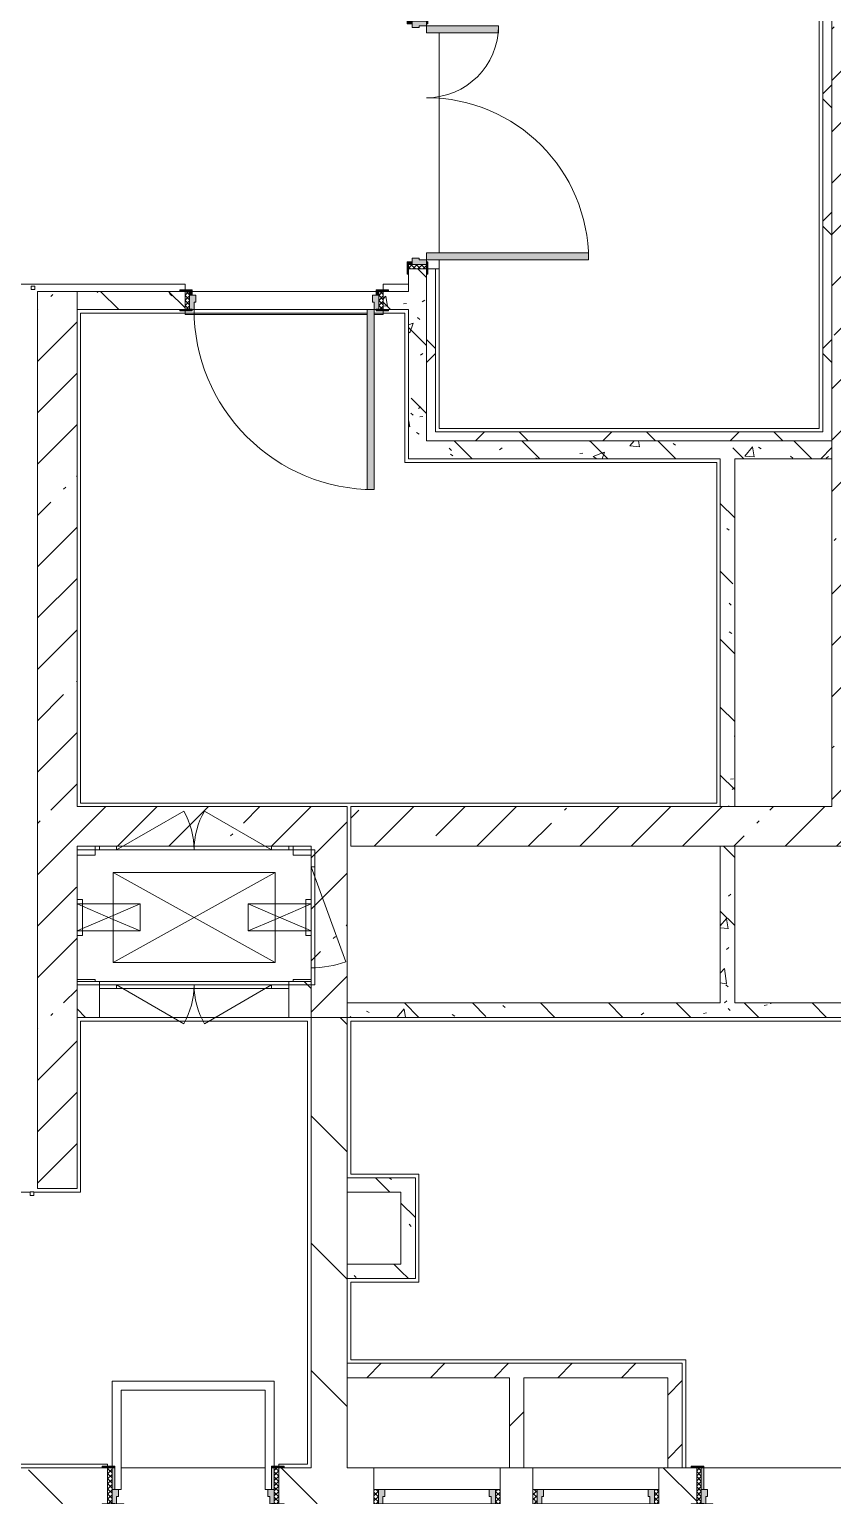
# Model space of a CAD drawing. Header units: millimetres. Extents: x 1311 to 195818, y -8553 to 29000.
# Drawn here: x 153514 to 157973, y 13445 to 21585 of the extents above; entities that cross this region are included whole.
import ezdxf

# ---------------------------------------------------------------- set-up
doc = ezdxf.new("R2010")
doc.units = ezdxf.units.MM
for name, color, linetype, lineweight, true_color in [('A-DOOR-1', 7, 'Continuous', 5, 0xaaaaaa), ('A-DOOR-2', 7, 'Continuous', 5, 0xe2e2e2), ('A-DOOR-FRAM-1', 7, 'Continuous', 5, 0xe2e2e2), ('A-DOOR-FRAM-2', 7, 'Continuous', 5, 0xaaaaaa), ('A-FLOR-1', 7, 'Continuous', 5, 0xaaaaaa), ('I-WALL-6', 7, 'Continuous', 5, 0x787878)]:
    doc.layers.add(name, color=color, linetype=linetype, lineweight=lineweight, true_color=true_color)
for name, color, linetype, lineweight in [('A-GENM', 7, 'Continuous', 5), ('A-WALL', 7, 'Continuous', 9), ('A-WALL-3', 7, 'Continuous', 5), ('I-WALL-4', 7, 'Continuous', 5), ('M-EQPM-1', 7, 'Continuous', 5)]:
    doc.layers.add(name, color=color, linetype=linetype, lineweight=lineweight)
pattern_1 = [(45, (68808.4, 0), (-285.1231, 285.1231), []), (45, (69093.5, 0), (-285.1231, 285.1231), [504.031, -100.806, 16.764, -84.042])]
pattern_2 = [(135, (68808.4, 0), (-377.1708, -377.1708), [533.4, -88.9, 17.78, -88.9]), (135, (68808.4, 376.94), (-377.1708, -377.1708), []), (50, (68808.4, 0), (637.6445, -55.7866), [66.675, -733.425]), (355, (68808.4, 0), (-123.3494, 668.699), [53.34, -586.74]), (100.451, (68861.5, -4.65), (514.299, 612.908), [56.665, -623.315]), (46.184, (68808.4, 177.8), (948.7764, -147.15), [100.012, -1100.137]), (96.636, (68887.5, 165.5), (830.909, 865.997), [84.998, -934.973]), (351.184, (68808.4, 177.8), (830.918, 865.988), [80.01, -880.11]), (21, (68897.3, 133.35), (530.6506, -357.9283), [66.675, -733.425]), (326, (68897.3, 133.35), (216.308, 644.6585), [53.34, -586.74]), (71.451, (68941.5, 103.5), (746.9596, 286.7243), [56.665, -623.315]), (37.5, (68808.4, 0), (10.81053, 295.9426), [16.764, -562.864, 16.764, -578.866, -588.962]), (37.5, (68808.4, 0), (10.81053, 295.9426), [-1175.258, 16.764, -572.198]), (7.5, (68808.4, 0), (233.8692, 350.6318), [16.764, -322.834, 16.764, -549.529, -224.472]), (7.5, (68808.4, 0), (233.8692, 350.6318), [-905.891, 16.764, -207.708]), (327.5, (68610.14, 0), (474.5678, -20.0513), [16.764, -205.486, 16.764, -676.656, -920.115]), (327.5, (68610.14, 0), (474.5678, -20.0513), [-915.67, 16.764, -903.351]), (317.5, (68521.24, 0), (518.4522, 88.9934), [16.764, -272.161, 16.764, -443.738, -653.415]), (317.5, (68521.24, 0), (518.4522, 88.9934), [-749.427, 16.764, -636.651])]
pattern_3 = [(135, (68808.4, 0), (-353.5534, -353.5534), [])]
pattern_4 = [(45, (68808.4, 0), (-176.7767, 176.7767), [])]
pattern_5 = [(135, (1951.41, 164.685), (-14.14214, -14.14214), []), (225, (1951.41, 164.685), (14.14214, -14.14214), [])]
pattern_6 = [(45, (-171.384, 164.685), (-14.1421, 14.1421), []), (135, (-171.384, 164.685), (-14.1421, -14.1421), [])]
pattern_7 = [(45, (68808.4, 0), (-353.5534, 353.5534), []), (135, (68808.4, 0), (-353.5534, -353.5534), [])]

# ---------------------------------------------------------------- blocks, each defined once
blk = doc.blocks.new('110_Дверь_СКБ_1Ст_Внутренняя1 - Д-11а _огнестойкость EI 15_-32666892-1_11_1_птичка')
at = {"layer": 'A-DOOR-1'}
h = blk.add_hatch(dxfattribs=at)
h.set_pattern_fill('FP_134', color=256, style=0, pattern_type=2)
h.set_pattern_definition([(135, (1751.41, 114.685), (-14.14214, -14.14214), []), (225, (1751.41, 114.685), (14.14214, -14.14214), [])])
h.paths.add_polyline_path([(537.5, 50), (537.5, -50), (562.5, -50), (562.5, 50)])
at = {"layer": 'A-DOOR-2'}
h = blk.add_hatch(color=256, dxfattribs=at)
h.paths.add_polyline_path([(537.5, 50), (512.5, 50), (512.5, 10), (502.5, 10), (502.5, -30), (537.5, -30)])
h.paths.add_polyline_path([(-508.4, 50), (-512.5, 50), (-512.5, -30), (-477.5, -30), (-477.5, 10), (-487.5, 10), (-487.5, 50)])
at = {"layer": 'A-DOOR-FRAM-1'}
for points in [[(-487.5, 1050), (-486.3, 50), (-447.5, 50), (-447.5, 1050)], [(-537.5, 58), (-567.5, 58), (-567.5, 50), (-497.5, 50), (-497.5, 58), (-526.3, 58)], [(562.5, 58), (522.5, 58), (522.5, 50), (592.5, 50), (592.5, 58)], [(-529.2, -50), (-567.5, -50), (-567.5, -58), (-497.5, -58), (-499.8, -50), (-512.5, -50)], [(-497.5, -30), (-512.5, -30), (-512.5, -50), (-497.5, -50), (-497.5, -32.8)], [(537.5, -30), (522.5, -30), (522.5, -50), (537.5, -50)], [(537.5, -50), (522.5, -50), (522.5, -58), (592.5, -58), (592.5, -50), (562.5, -50)]]:
    blk.add_hatch(color=256, dxfattribs=at).paths.add_polyline_path(points)
at = {"layer": 'A-DOOR-FRAM-2'}
h = blk.add_hatch(dxfattribs=at)
h.set_pattern_fill('FP_135', color=256, style=0, pattern_type=2)
h.set_pattern_definition([(45, (-371.384, 114.685), (-14.1421, 14.1421), []), (135, (-371.384, 114.685), (-14.1421, -14.1421), [])])
h.paths.add_polyline_path([(-537.5, 50), (-537.5, -50), (-512.5, -50), (-512.5, 50)])
at = {"layer": 'A-DOOR-1'}
for p, q in [((-487.5, 1050), (-487.5, 50)), ((-447.5, 1050), (-487.5, 1050)), ((-447.5, 50), (-447.5, 1050)), ((-487.5, 50), (-447.5, 50))]:
    blk.add_line(p, q, dxfattribs=at)
blk.add_arc((-487.5, 50), 1000, 360, 90, dxfattribs=at)
at = {"layer": 'A-DOOR-FRAM-2'}
for p, q in [((-497.5, 58), (-567.5, 58)), ((-567.5, 58), (-567.5, 50)), ((-567.5, 50), (-497.5, 50)), ((-512.5, 50), (-537.5, 50)), ((-537.5, 50), (-537.5, -50)), ((-487.5, 50), (-512.5, 50)), ((-512.5, 50), (-512.5, -30)), ((-512.5, -50), (-512.5, 50)), ((-497.5, 50), (-512.5, 50)), ((-512.5, 50), (-512.5, 49)), ((-512.5, 49), (-497.5, 49)), ((-497.5, 50), (-497.5, 58)), ((-497.5, 49), (-497.5, 50)), ((-487.5, 10), (-487.5, 50)), ((-477.5, 10), (-487.5, 10)), ((-477.5, -30), (-477.5, 10)), ((512.5, 10), (502.5, 10)), ((502.5, 10), (502.5, -30)), ((512.5, 50), (512.5, 10)), ((537.5, 50), (512.5, 50)), ((592.5, 58), (522.5, 58)), ((522.5, 58), (522.5, 50)), ((537.5, 50), (522.5, 50)), ((522.5, 50), (522.5, 49)), ((522.5, 50), (592.5, 50)), ((522.5, 49), (537.5, 49)), ((537.5, -30), (537.5, 50)), ((562.5, 50), (537.5, 50)), ((537.5, 50), (537.5, -50)), ((537.5, 49), (537.5, 50)), ((562.5, -50), (562.5, 50)), ((592.5, 50), (592.5, 58)), ((-497.5, -50), (-567.5, -50)), ((-567.5, -50), (-567.5, -58)), ((-567.5, -58), (-497.5, -58)), ((-537.5, -50), (-512.5, -50)), ((-512.5, -30), (-477.5, -30)), ((-497.5, -30), (-512.5, -30)), ((-512.5, -30), (-512.5, -50)), ((-512.5, -50), (-497.5, -50)), ((-497.5, -50), (-497.5, -30)), ((-497.5, -58), (-497.5, -50)), ((502.5, -30), (537.5, -30)), ((537.5, -30), (522.5, -30)), ((522.5, -30), (522.5, -50)), ((522.5, -50), (537.5, -50)), ((592.5, -50), (522.5, -50)), ((522.5, -50), (522.5, -58)), ((522.5, -58), (592.5, -58)), ((537.5, -50), (537.5, -30)), ((537.5, -50), (562.5, -50)), ((592.5, -58), (592.5, -50))]:
    blk.add_line(p, q, dxfattribs=at)
blk = doc.blocks.new('110_Дверь_СКБ_2Ст - Д-10а_ СОШ_Дв_1450x2100h_Горячий цех-25784455-1_11_1_птичка')
at = {"layer": 'A-DOOR-1'}
h = blk.add_hatch(dxfattribs=at)
h.set_pattern_fill('FP_143', color=256, style=0, pattern_type=2)
h.set_pattern_definition([(135, (1601.41, 114.685), (-14.14214, -14.14214), []), (225, (1601.41, 114.685), (14.14214, -14.14214), [])])
h.paths.add_polyline_path([(712.5, 50), (687.5, 50), (687.5, -50), (712.5, -50)])
at = {"layer": 'A-DOOR-2'}
for points in [[(662.5, 120), (662.5, 950), (622.5, 950), (622.5, 50), (662.5, 50), (662.5, 100)], [(-597.5, 175), (-597.5, 450), (-637.5, 450), (-637.5, 50), (-597.5, 50), (-597.5, 120)]]:
    blk.add_hatch(color=256, dxfattribs=at).paths.add_polyline_path(points)
h = blk.add_hatch(color=256, dxfattribs=at)
h.paths.add_polyline_path([(687.5, -30), (687.5, 50), (662.5, 50), (662.5, 10), (652.5, 10), (652.5, -30), (662.5, -30)])
h.paths.add_polyline_path([(-627.5, -6), (-627.5, 10), (-637.5, 10), (-637.5, 50), (-662.5, 50), (-662.5, -30), (-627.5, -28.9)])
at = {"layer": 'A-DOOR-FRAM-1'}
for points in [[(-647.5, 58), (-717.5, 58), (-712.5, 50), (-647.5, 50)], [(742.5, 58), (672.5, 58), (672.5, 50), (742.5, 50)], [(-647.5, -50), (-717.5, -53.5), (-712.5, -58), (-647.5, -58)], [(-647.5, -30), (-662.5, -30), (-662.5, -50), (-647.5, -50)], [(687.5, -30), (672.5, -30), (672.5, -50), (687.5, -50)], [(742.5, -50), (672.5, -50), (672.5, -58), (742.5, -58)]]:
    blk.add_hatch(color=256, dxfattribs=at).paths.add_polyline_path(points)
at = {"layer": 'A-DOOR-FRAM-2'}
h = blk.add_hatch(dxfattribs=at)
h.set_pattern_fill('FP_144', color=256, style=0, pattern_type=2)
h.set_pattern_definition([(45, (-521.384, 114.685), (-14.1421, 14.1421), []), (135, (-521.384, 114.685), (-14.1421, -14.1421), [])])
h.paths.add_polyline_path([(-662.5, -24.2), (-662.5, 50), (-687.5, 50), (-687.5, -50), (-662.5, -50)])
at = {"layer": 'A-DOOR-1'}
for p, q in [((662.5, 950), (622.5, 950)), ((622.5, 950), (622.5, 50)), ((662.5, 50), (662.5, 950)), ((-637.5, 450), (-637.5, 50)), ((-597.5, 450), (-637.5, 450)), ((-597.5, 50), (-597.5, 450)), ((-637.5, 50), (-597.5, 50)), ((622.5, 50), (662.5, 50))]:
    blk.add_line(p, q, dxfattribs=at)
for centre, radius, start, end in [((662.5, 50), 900, 90, 180), ((-637.5, 50), 400, 0, 90)]:
    blk.add_arc(centre, radius, start, end, dxfattribs=at)
at = {"layer": 'A-DOOR-FRAM-2'}
for p, q in [((-647.5, 58), (-717.5, 58)), ((-717.5, 58), (-717.5, 50)), ((-717.5, 50), (-647.5, 50)), ((-662.5, 50), (-687.5, 50)), ((-687.5, 50), (-687.5, -50)), ((-637.5, 50), (-662.5, 50)), ((-662.5, 50), (-662.5, -30)), ((-662.5, -50), (-662.5, 50)), ((-647.5, 50), (-647.5, 58)), ((-637.5, 10), (-637.5, 50)), ((-627.5, 10), (-637.5, 10)), ((-627.5, -30), (-627.5, 10)), ((662.5, 10), (652.5, 10)), ((652.5, 10), (652.5, -30)), ((662.5, 50), (662.5, 10)), ((687.5, 50), (662.5, 50)), ((742.5, 58), (672.5, 58)), ((672.5, 58), (672.5, 50)), ((672.5, 50), (742.5, 50)), ((687.5, -30), (687.5, 50)), ((712.5, 50), (687.5, 50)), ((687.5, 50), (687.5, -50)), ((712.5, -50), (712.5, 50)), ((742.5, 50), (742.5, 58)), ((-647.5, -50), (-717.5, -50)), ((-717.5, -50), (-717.5, -58)), ((-717.5, -58), (-647.5, -58)), ((-687.5, -50), (-662.5, -50)), ((-662.5, -30), (-627.5, -30)), ((-647.5, -30), (-662.5, -30)), ((-662.5, -30), (-662.5, -50)), ((-662.5, -50), (-647.5, -50)), ((-647.5, -50), (-647.5, -30)), ((-647.5, -58), (-647.5, -50)), ((652.5, -30), (687.5, -30)), ((687.5, -30), (672.5, -30)), ((672.5, -30), (672.5, -50)), ((672.5, -50), (687.5, -50)), ((742.5, -50), (672.5, -50)), ((672.5, -50), (672.5, -58)), ((672.5, -58), (742.5, -58)), ((687.5, -50), (687.5, -30)), ((687.5, -50), (712.5, -50)), ((742.5, -58), (742.5, -50))]:
    blk.add_line(p, q, dxfattribs=at)
blk = doc.blocks.new('110_Дверь_СКБ_1Ст_Внутренняя1 - Д-8 950x2100h_охрана-V95-1_11_1_птичка')
at = {"layer": 'A-DOOR-1'}
h = blk.add_hatch(dxfattribs=at)
h.set_pattern_fill('FP_123', color=256, style=0, pattern_type=2)
h.set_pattern_definition([(135, (1826.41, 164.685), (-14.14214, -14.14214), []), (225, (1826.41, 164.685), (14.14214, -14.14214), [])])
h.paths.add_polyline_path([(462.5, 100), (462.5, -100), (487.5, -100), (487.5, 100)])
at = {"layer": 'A-DOOR-2'}
h = blk.add_hatch(color=256, dxfattribs=at)
h.paths.add_polyline_path([(437.5, 100), (437.5, 60), (427.5, 60), (427.5, 20), (462.5, 20), (462.5, 100)])
h.paths.add_polyline_path([(-437.5, 100), (-437.5, 20), (-402.5, 20.4), (-402.5, 60), (-412.5, 60), (-412.5, 100), (-422.5, 100)])
at = {"layer": 'A-DOOR-FRAM-1'}
for points in [[(397.5, 950), (397.5, 100), (437.5, 100), (437.5, 950)], [(-422.5, 108), (-492.5, 108), (-492.5, 100), (-422.5, 100)], [(517.5, 108), (447.5, 108), (447.5, 100), (517.5, 100)], [(-437.5, 20), (-437.5, -100), (-422.5, -100), (-422.5, 20)], [(447.5, 20), (447.5, -100), (462.5, -100), (462.5, 20)], [(-492.5, -100), (-492.5, -108), (-422.5, -108), (-422.5, -100), (-462.5, -100)], [(487.5, -100), (447.5, -100), (447.5, -108), (517.5, -108), (517.5, -100), (490.5, -100)]]:
    blk.add_hatch(color=256, dxfattribs=at).paths.add_polyline_path(points)
at = {"layer": 'A-DOOR-FRAM-2'}
h = blk.add_hatch(dxfattribs=at)
h.set_pattern_fill('FP_124', color=256, style=0, pattern_type=2)
h.set_pattern_definition([(45, (-296.384, 164.685), (-14.1421, 14.1421), []), (135, (-296.384, 164.685), (-14.1421, -14.1421), [])])
h.paths.add_polyline_path([(-462.5, 100), (-462.5, -100), (-437.5, -100), (-437.5, 100)])
at = {"layer": 'A-DOOR-1'}
for p, q in [((437.5, 950), (397.5, 950)), ((397.5, 950), (397.5, 100)), ((437.5, 100), (437.5, 950)), ((397.5, 100), (437.5, 100))]:
    blk.add_line(p, q, dxfattribs=at)
blk.add_arc((437.5, 100), 850, 90, 180, dxfattribs=at)
at = {"layer": 'A-DOOR-FRAM-2'}
for p, q in [((-422.5, 108), (-492.5, 108)), ((-492.5, 108), (-492.5, 100)), ((-492.5, 100), (-422.5, 100)), ((-437.5, 100), (-462.5, 100)), ((-462.5, 100), (-462.5, -100)), ((-412.5, 100), (-437.5, 100)), ((-437.5, 100), (-437.5, 20)), ((-437.5, -100), (-437.5, 100)), ((-422.5, 100), (-437.5, 100)), ((-437.5, 100), (-437.5, 99)), ((-437.5, 99), (-422.5, 99)), ((-422.5, 100), (-422.5, 108)), ((-422.5, 99), (-422.5, 100)), ((-412.5, 60), (-412.5, 100)), ((437.5, 100), (437.5, 60)), ((462.5, 100), (437.5, 100)), ((517.5, 108), (447.5, 108)), ((447.5, 108), (447.5, 100)), ((462.5, 100), (447.5, 100)), ((447.5, 100), (447.5, 99)), ((447.5, 100), (517.5, 100)), ((447.5, 99), (462.5, 99)), ((462.5, 20), (462.5, 100)), ((487.5, 100), (462.5, 100)), ((462.5, 100), (462.5, -100)), ((462.5, 99), (462.5, 100)), ((487.5, -100), (487.5, 100)), ((517.5, 100), (517.5, 108)), ((-437.5, 20), (-402.5, 20)), ((-422.5, 20), (-437.5, 20)), ((-437.5, 20), (-437.5, -100)), ((-422.5, -100), (-422.5, 20)), ((-402.5, 60), (-412.5, 60)), ((-402.5, 20), (-402.5, 60)), ((437.5, 60), (427.5, 60)), ((427.5, 60), (427.5, 20)), ((427.5, 20), (462.5, 20)), ((462.5, 20), (447.5, 20)), ((447.5, 20), (447.5, -100)), ((462.5, -100), (462.5, 20)), ((-422.5, -100), (-492.5, -100)), ((-492.5, -100), (-492.5, -108)), ((-492.5, -108), (-422.5, -108)), ((-462.5, -100), (-437.5, -100)), ((-437.5, -100), (-422.5, -100)), ((-422.5, -108), (-422.5, -100)), ((447.5, -100), (462.5, -100)), ((517.5, -100), (447.5, -100)), ((447.5, -100), (447.5, -108)), ((447.5, -108), (517.5, -108)), ((462.5, -100), (487.5, -100)), ((517.5, -108), (517.5, -100))]:
    blk.add_line(p, q, dxfattribs=at)
blk = doc.blocks.new('160_Подъемник - 160_Подъемник-23521422-1_11_1_птичка')
at = {"layer": 'A-GENM'}
for p, q in [((220, 0), (592.4, 215)), ((220, 0), (592.4, 215)), ((220, 0), (592.4, 215)), ((1080, 0), (707.6, 215)), ((1080, 0), (707.6, 215)), ((1080, 0), (707.6, 215)), ((-20, -95), (-20, 0)), ((-20, 0), (0, 0)), ((0, 0), (0, -95)), ((220, 20), (125, 20)), ((125, 20), (125, 0)), ((220, 20), (125, 20)), ((125, 20), (125, 0)), ((220, 20), (125, 20)), ((125, 20), (125, 0)), ((220, 0), (220, 20)), ((1080, 20), (220, 20)), ((220, 20), (1080, 20)), ((220, 0), (220, 20)), ((1080, 20), (220, 20)), ((220, 20), (1080, 20)), ((220, 0), (220, 20)), ((1080, 20), (220, 20)), ((220, 20), (1080, 20)), ((1080, 0), (1080, 20)), ((1080, 20), (1175, 20)), ((1080, 0), (1080, 20)), ((1080, 20), (1175, 20)), ((1080, 0), (1080, 20)), ((1080, 20), (1175, 20)), ((1175, 20), (1175, 0)), ((1175, 20), (1175, 0)), ((1175, 20), (1175, 0)), ((125, 0), (220, 0)), ((125, 0), (220, 0)), ((125, 0), (220, 0)), ((1175, 0), (1080, 0)), ((1175, 0), (1080, 0)), ((1175, 0), (1080, 0)), ((0, -655), (-191.5, -128.8)), ((0, -95), (-20, -95)), ((-20, -95), (-20, -655)), ((-20, -655), (-20, -95)), ((0, -655), (-20, -655)), ((-20, -655), (-20, -750)), ((0, -750), (0, -655)), ((-20, -750), (0, -750)), ((125, -770), (125, -750)), ((125, -750), (220, -750)), ((125, -770), (125, -750)), ((125, -750), (220, -750)), ((125, -770), (125, -750)), ((125, -750), (220, -750)), ((220, -770), (125, -770)), ((220, -770), (125, -770)), ((220, -770), (125, -770)), ((220, -750), (220, -770)), ((220, -750), (592.4, -965)), ((220, -750), (220, -770)), ((220, -750), (592.4, -965)), ((220, -750), (220, -770)), ((220, -750), (592.4, -965)), ((220, -770), (792, -770)), ((1080, -770), (220, -770)), ((220, -770), (1080, -770)), ((1080, -770), (220, -770)), ((220, -770), (1080, -770)), ((1080, -770), (508, -770)), ((1080, -750), (707.6, -965)), ((1080, -750), (707.6, -965)), ((1080, -750), (707.6, -965)), ((1080, -750), (1080, -770)), ((1175, -750), (1080, -750)), ((1080, -750), (1080, -770)), ((1175, -750), (1080, -750)), ((1080, -750), (1080, -770)), ((1175, -750), (1080, -750)), ((1080, -770), (1175, -770)), ((1080, -770), (1175, -770)), ((1080, -770), (1175, -770)), ((1175, -770), (1175, -750)), ((1175, -770), (1175, -750)), ((1175, -770), (1175, -750))]:
    blk.add_line(p, q, dxfattribs=at)
for centre, radius, start, end in [((220, 0), 430, 0, 30), ((220, 0), 430, 0, 30), ((220, 0), 430, 0, 30), ((1080, 0), 430, 150, 180), ((1080, 0), 430, 150, 180), ((1080, 0), 430, 150, 180), ((0, -655), 560, 90, 110), ((220, -750), 430, 330, 0), ((220, -750), 430, 330, 0), ((220, -750), 430, 330, 0), ((1080, -750), 430, 180, 210), ((1080, -750), 430, 180, 210), ((1080, -750), 430, 180, 210)]:
    blk.add_arc(centre, radius, start, end, dxfattribs=at)
at = {"layer": 'M-EQPM-1'}
for p, q in [((1300, 0), (0, 0)), ((0, 0), (0, -750)), ((1300, -750), (1300, 0)), ((1100, -625), (200, -125)), ((200, -625), (1100, -125)), ((1100, -125), (200, -125)), ((200, -125), (200, -625)), ((1100, -125), (200, -125)), ((200, -125), (200, -625)), ((200, -300), (200, -125)), ((200, -125), (1100, -125)), ((1100, -625), (1100, -125)), ((1100, -625), (1100, -125)), ((1100, -125), (1100, -300)), ((200, -450), (200, -300)), ((1100, -300), (1100, -450)), ((200, -625), (200, -450)), ((1100, -450), (1100, -625)), ((200, -625), (1100, -625)), ((200, -625), (1100, -625)), ((1100, -625), (200, -625)), ((0, -750), (1300, -750))]:
    blk.add_line(p, q, dxfattribs=at)
blk = doc.blocks.new('Закладная деталь приямка - 350_150-20924309-1_11_1_птичка')
at = {"layer": 'M-EQPM-1'}
for p, q in [((-145, 75), (-175, 75)), ((-175, 75), (-145, 75)), ((-145, 62.1), (-175, 75)), ((25, 75), (-145, 75)), ((-145, 75), (25, 75)), ((25, -10.7), (-145, 62.1)), ((-145, -62.1), (25, 10.7)), ((175, 75), (25, 75)), ((25, 75), (175, 75)), ((25, 10.7), (175, 75)), ((175, -75), (175, 75)), ((175, -75), (175, 75)), ((-175, -75), (-145, -62.1)), ((-175, -75), (-145, -75)), ((-175, -75), (-145, -75)), ((-145, -75), (25, -75)), ((-145, -75), (25, -75)), ((175, -75), (25, -10.7)), ((25, -75), (175, -75)), ((25, -75), (175, -75))]:
    blk.add_line(p, q, dxfattribs=at)
blk = doc.blocks.new('Закладная деталь приямка - 350_150-V146-1_11_1_птичка')
at = {"layer": 'M-EQPM-1'}
for p, q in [((-25, 75), (-175, 75)), ((-175, 75), (-175, -75)), ((-175, 75), (-175, -75)), ((-175, 75), (-25, 75)), ((-25, 10.7), (-175, 75)), ((145, 75), (-25, 75)), ((-25, 75), (145, 75)), ((-25, -10.7), (145, 62.1)), ((145, -62.1), (-25, 10.7)), ((175, 75), (145, 75)), ((145, 75), (175, 75)), ((145, 62.1), (175, 75)), ((-175, -75), (-25, -10.7)), ((-175, -75), (-25, -75)), ((-175, -75), (-25, -75)), ((-25, -75), (145, -75)), ((-25, -75), (145, -75)), ((175, -75), (145, -62.1)), ((145, -75), (175, -75)), ((145, -75), (175, -75))]:
    blk.add_line(p, q, dxfattribs=at)
blk = doc.blocks.new('Закладная деталь приямка - 150_100-20924311-1_11_1_птичка')
at = {"layer": 'M-EQPM-1'}
for p, q in [((85070, 16310), (84970, 16310)), ((84970, 16310), (85070, 16310)), ((85070, 16300), (85070, 16310)), ((85070, 16310), (85070, 16300))]:
    blk.add_line(p, q, dxfattribs=at)
blk = doc.blocks.new('Закладная деталь приямка - 150_100-V147-1_11_1_птичка')
at = {"layer": 'M-EQPM-1'}
for p, q in [((86270, 16310), (86170, 16310)), ((86170, 16310), (86270, 16310)), ((86170, 16310), (86170, 16300)), ((86170, 16310), (86170, 16300))]:
    blk.add_line(p, q, dxfattribs=at)
blk = doc.blocks.new('Закладная деталь приямка - 150_100-V148-1_11_1_птичка')
at = {"layer": 'M-EQPM-1'}
for p, q in [((86170, 17000), (86170, 17050)), ((86170, 17000), (86170, 17050)), ((86270, 17000), (86170, 17000)), ((86170, 17000), (86270, 17000))]:
    blk.add_line(p, q, dxfattribs=at)
blk = doc.blocks.new('Закладная деталь приямка - 150_100-V149-1_11_1_птичка')
at = {"layer": 'M-EQPM-1'}
for p, q in [((85070, 17050), (85070, 17000)), ((85070, 17050), (85070, 17000)), ((84970, 17000), (85070, 17000)), ((85070, 17000), (84970, 17000))]:
    blk.add_line(p, q, dxfattribs=at)
blk = doc.blocks.new('Закладная деталь приямка - 200_100-20924312-1_11_1_птичка')
at = {"layer": 'M-EQPM-1'}
for p, q in [((86240, 16755), (86240, 16555)), ((86240, 16555), (86240, 16755)), ((86270, 16755), (86240, 16755)), ((86240, 16755), (86270, 16755)), ((86240, 16555), (86270, 16555)), ((86240, 16555), (86270, 16555))]:
    blk.add_line(p, q, dxfattribs=at)
blk = doc.blocks.new('Закладная деталь приямка - 200_100-V150-1_11_1_птичка')
at = {"layer": 'M-EQPM-1'}
for p, q in [((85000, 16755), (84970, 16755)), ((85000, 16755), (84970, 16755)), ((85000, 16555), (85000, 16755)), ((85000, 16755), (85000, 16555)), ((84970, 16555), (85000, 16555)), ((85000, 16555), (84970, 16555))]:
    blk.add_line(p, q, dxfattribs=at)
blk = doc.blocks.new('110_Дверь_СКБ_1Ст - д-18 700x2100h_Технический шкаф ЭОМ и СС-V151-1_11_1_птичка')
at = {"layer": 'A-DOOR-1'}
h = blk.add_hatch(dxfattribs=at)
h.set_pattern_fill('FP_185', color=256, style=0, pattern_type=2)
h.set_pattern_definition(pattern_5)
h.paths.add_polyline_path([(337.5, 100), (337.5, 20), (362.5, 20), (362.5, 100)])
at = {"layer": 'A-DOOR-2'}
h = blk.add_hatch(color=256, dxfattribs=at)
h.paths.add_polyline_path([(312.5, 100), (312.5, 60), (302.5, 60), (302.5, 20), (337.5, 20), (337.5, 100), (322.5, 100)])
h.paths.add_polyline_path([(-297.5, 100), (-312.5, 100), (-312.5, 20), (-277.5, 20), (-277.5, 60), (-287.5, 60), (-287.5, 100)])
at = {"layer": 'A-DOOR-FRAM-1'}
blk.add_hatch(color=256, dxfattribs=at).paths.add_polyline_path([(272.5, 700), (272.5, 100), (312.5, 100), (312.5, 700), (280.9, 700)])
at = {"layer": 'A-DOOR-FRAM-2'}
h = blk.add_hatch(dxfattribs=at)
h.set_pattern_fill('FP_186', color=256, style=0, pattern_type=2)
h.set_pattern_definition(pattern_6)
h.paths.add_polyline_path([(-337.5, 100), (-337.5, 20), (-312.5, 20), (-312.5, 100)])
at = {"layer": 'A-DOOR-1'}
for p, q in [((312.5, 700), (272.5, 700)), ((272.5, 700), (272.5, 100)), ((312.5, 100), (312.5, 700)), ((272.5, 100), (312.5, 100))]:
    blk.add_line(p, q, dxfattribs=at)
blk.add_arc((312.5, 100), 600, 90, 180, dxfattribs=at)
at = {"layer": 'A-DOOR-FRAM-2'}
for p, q in [((-312.5, 100), (-337.5, 100)), ((-337.5, 100), (-337.5, 20)), ((-287.5, 100), (-312.5, 100)), ((-312.5, 100), (-312.5, 20)), ((-312.5, 20), (-312.5, 100)), ((-287.5, 60), (-287.5, 100)), ((-287.5, 100), (272.5, 100)), ((312.5, 100), (312.5, 60)), ((337.5, 100), (312.5, 100)), ((337.5, 20), (337.5, 100)), ((362.5, 100), (337.5, 100)), ((337.5, 100), (337.5, 20)), ((362.5, 20), (362.5, 100)), ((-337.5, 20), (-312.5, 20)), ((-312.5, 20), (-277.5, 20)), ((-277.5, 60), (-287.5, 60)), ((-277.5, 20), (-277.5, 60)), ((302.5, 20), (-277.5, 20)), ((312.5, 60), (302.5, 60)), ((302.5, 60), (302.5, 20)), ((302.5, 20), (337.5, 20)), ((337.5, 20), (362.5, 20))]:
    blk.add_line(p, q, dxfattribs=at)
blk = doc.blocks.new('110_Дверь_СКБ_1Ст - д-18 700x2100h_Технический шкаф ЭОМ и СС-23257539-1_11_1_птичка')
at = {"layer": 'A-DOOR-1'}
h = blk.add_hatch(dxfattribs=at)
h.set_pattern_fill('FP_185', color=256, style=0, pattern_type=2)
h.set_pattern_definition(pattern_5)
h.paths.add_polyline_path([(337.5, 100), (337.5, 20), (362.5, 20), (362.5, 100)])
at = {"layer": 'A-DOOR-2'}
h = blk.add_hatch(color=256, dxfattribs=at)
h.paths.add_polyline_path([(-287.5, 100), (-312.5, 100), (-312.5, 20), (-277.5, 20), (-277.5, 60), (-287.5, 60)])
h.paths.add_polyline_path([(312.5, 100), (312.5, 60), (302.5, 60), (302.5, 20), (337.5, 20), (337.5, 100), (322.5, 100)])
at = {"layer": 'A-DOOR-FRAM-1'}
blk.add_hatch(color=256, dxfattribs=at).paths.add_polyline_path([(312.5, 700), (272.5, 700), (272.5, 100), (312.5, 100), (312.5, 156.2)])
at = {"layer": 'A-DOOR-FRAM-2'}
h = blk.add_hatch(dxfattribs=at)
h.set_pattern_fill('FP_186', color=256, style=0, pattern_type=2)
h.set_pattern_definition(pattern_6)
h.paths.add_polyline_path([(-337.5, 100), (-337.5, 20), (-312.5, 20), (-312.5, 100)])
at = {"layer": 'A-DOOR-1'}
for p, q in [((312.5, 700), (272.5, 700)), ((272.5, 700), (272.5, 100)), ((312.5, 100), (312.5, 700)), ((272.5, 100), (312.5, 100))]:
    blk.add_line(p, q, dxfattribs=at)
blk.add_arc((312.5, 100), 600, 90, 180, dxfattribs=at)
at = {"layer": 'A-DOOR-FRAM-2'}
for p, q in [((-312.5, 100), (-337.5, 100)), ((-337.5, 100), (-337.5, 20)), ((-287.5, 100), (-312.5, 100)), ((-312.5, 100), (-312.5, 20)), ((-312.5, 20), (-312.5, 100)), ((-287.5, 60), (-287.5, 100)), ((-287.5, 100), (272.5, 100)), ((312.5, 100), (312.5, 60)), ((337.5, 100), (312.5, 100)), ((337.5, 20), (337.5, 100)), ((362.5, 100), (337.5, 100)), ((337.5, 100), (337.5, 20)), ((362.5, 20), (362.5, 100)), ((-337.5, 20), (-312.5, 20)), ((-312.5, 20), (-277.5, 20)), ((-277.5, 60), (-287.5, 60)), ((-277.5, 20), (-277.5, 60)), ((302.5, 20), (-277.5, 20)), ((312.5, 60), (302.5, 60)), ((302.5, 60), (302.5, 20)), ((302.5, 20), (337.5, 20)), ((337.5, 20), (362.5, 20))]:
    blk.add_line(p, q, dxfattribs=at)
blk = doc.blocks.new('DOR_Проход в стене_Прямоугольный - 1050x1150 EI30-23344994-1_11_1_птичка')
at = {"layer": 'A-DOOR-1'}
for p, q in [((525, 100), (-525, 100)), ((525, -100), (-525, -100))]:
    blk.add_line(p, q, dxfattribs=at)

msp = doc.modelspace()

# ---------------------------------------------------------------- hatches: boundary and pattern name
at = {"layer": 'I-WALL-4'}
h = msp.add_hatch(dxfattribs=at)
h.set_pattern_fill('FP_101', color=256, style=0, pattern_type=2)
h.set_pattern_definition(pattern_1)
h.paths.add_polyline_path([(158218.4, 17270), (158218.4, 27100), (157968.4, 27100), (157968.4, 17270), (158050.5, 17270)])
h = msp.add_hatch(dxfattribs=at)
h.set_pattern_fill('FP_120', color=256, style=0, pattern_type=2)
h.set_pattern_definition(pattern_7)
h.paths.add_polyline_path([(155718.4, 19300), (155768.4, 19300), (155768.4, 20255), (155726.4, 20255), (155726.4, 20225), (155718.4, 20225), (155718.4, 19350)])
h.paths.add_polyline_path([(155729.7, 21655), (155768.4, 21660), (155768.4, 23430), (155718.4, 23430), (155718.5, 21685), (155726.4, 21680), (155726.4, 21655)])
h = msp.add_hatch(dxfattribs=at)
h.set_pattern_fill('FP_120', color=256, style=0, pattern_type=2)
h.set_pattern_definition(pattern_7)
h.paths.add_polyline_path([(157918.4, 19350), (157968.4, 19351.2), (157968.4, 23100), (157918.4, 23100), (157918.4, 19370)])
h = msp.add_hatch(dxfattribs=at)
h.set_pattern_fill('FP_101', color=256, style=0, pattern_type=2)
h.set_pattern_definition(pattern_1)
h.paths.add_polyline_path([(153558.4, 17270), (153778.4, 17270), (153778.4, 20130), (153558.4, 20130), (153558.4, 17290)])
h = msp.add_hatch(dxfattribs=at)
h.set_pattern_fill('FP_120', color=256, style=0, pattern_type=2)
h.set_pattern_definition(pattern_7)
h.paths.add_polyline_path([(157918.4, 19300), (157968.4, 19300), (157968.4, 19350), (155768.4, 19350), (155772.1, 19300), (157898.4, 19300)])
h = msp.add_hatch(dxfattribs=at)
h.set_pattern_fill('FP_101', color=256, style=0, pattern_type=2)
h.set_pattern_definition(pattern_1)
h.paths.add_polyline_path([(153798.4, 17050), (155078.4, 17050), (155078.4, 17270), (153558.4, 17270), (153558.4, 17050), (153778.4, 17050)])
h = msp.add_hatch(dxfattribs=at)
h.set_pattern_fill('FP_101', color=256, style=0, pattern_type=2)
h.set_pattern_definition(pattern_1)
h.paths.add_polyline_path([(155265.6, 16100), (155278.4, 16100), (155278.4, 17270), (155078.4, 17270), (155078.4, 16100)])
h = msp.add_hatch(dxfattribs=at)
h.set_pattern_fill('FP_101', color=256, style=0, pattern_type=2)
h.set_pattern_definition(pattern_1)
h.paths.add_polyline_path([(158358.4, 17050), (161618.4, 17050), (161618.4, 17270), (155298.4, 17270), (155298.4, 17050), (158350, 17050)])
h = msp.add_hatch(dxfattribs=at)
h.set_pattern_fill('FP_101', color=256, style=0, pattern_type=2)
h.set_pattern_definition(pattern_1)
h.paths.add_polyline_path([(153606.7, 15150), (153778.4, 15154), (153778.4, 17050), (153558.4, 17050), (153558.4, 15150)])
h = msp.add_hatch(dxfattribs=at)
h.set_pattern_fill('FP_119', color=256, style=0, pattern_type=2)
h.set_pattern_definition(pattern_3)
h.paths.add_polyline_path([(153903.4, 16100), (153903.4, 16300), (153778.4, 16300), (153778.4, 16100), (153848.4, 16100)])
h.paths.add_polyline_path([(154953.4, 16100), (155078.4, 16100), (155078.4, 16300), (154953.4, 16300)])
h = msp.add_hatch(dxfattribs=at)
h.set_pattern_fill('FP_119', color=256, style=0, pattern_type=2)
h.set_pattern_definition(pattern_3)
h.paths.add_polyline_path([(155265.6, 13600), (155278.4, 13600), (155278.4, 16100), (155078.4, 16100), (155078.4, 13600)])
h = msp.add_hatch(dxfattribs=at)
h.set_pattern_fill('FP_118', color=256, style=0, pattern_type=2)
h.set_pattern_definition(pattern_4)
h.paths.add_polyline_path([(155278.4, 14100), (157138.4, 14100), (157138.4, 14180), (155278.4, 14180)])
h = msp.add_hatch(dxfattribs=at)
h.set_pattern_fill('FP_118', color=256, style=0, pattern_type=2)
h.set_pattern_definition(pattern_4)
h.paths.add_polyline_path([(156258.4, 13600), (156258.4, 14100), (156178.4, 14100), (156178.4, 13600), (156193.9, 13600)])
h = msp.add_hatch(dxfattribs=at)
h.set_pattern_fill('FP_118', color=256, style=0, pattern_type=2)
h.set_pattern_definition(pattern_4)
h.paths.add_polyline_path([(157138.4, 13600), (157138.4, 14100), (157058.4, 14100), (157058.4, 13600), (157122.2, 13600)])
h = msp.add_hatch(dxfattribs=at)
h.set_pattern_fill('FP_119', color=256, style=0, pattern_type=2)
h.set_pattern_definition(pattern_3)
h.paths.add_polyline_path([(153918.4, 13400), (153948.4, 13400), (153948.4, 13600), (153508.4, 13600), (153508.4, 13400), (153848.4, 13400)])
h.paths.add_polyline_path([(154898.4, 13400), (155426.8, 13400), (155426.8, 13600), (154898.4, 13600)])
h.paths.add_polyline_path([(157122.2, 13400), (157218.4, 13400), (157218.4, 13600), (157008.4, 13600), (157008.4, 13400)])
h.paths.add_polyline_path([(156308.4, 13400), (156308.4, 13600), (156126.8, 13600), (156126.8, 13400), (156258.4, 13400)])
at = {"layer": 'I-WALL-6'}
h = msp.add_hatch(dxfattribs=at)
h.set_pattern_fill('FP_131', color=256, style=0, pattern_type=2)
h.set_pattern_definition(pattern_2)
h.paths.add_polyline_path([(155718.4, 20030), (155718.4, 20255), (155618.4, 20255), (155618.4, 20030)])
h.paths.add_polyline_path([(155718.4, 21655), (155718.4, 21680), (155618.4, 21680), (155618.4, 21655), (155647.6, 21655)])
h = msp.add_hatch(dxfattribs=at)
h.set_pattern_fill('FP_131', color=256, style=0, pattern_type=2)
h.set_pattern_definition(pattern_2)
h.paths.add_polyline_path([(155478.4, 20030), (155618.4, 20030), (155618.4, 20130), (155478.4, 20130)])
h.paths.add_polyline_path([(154243.1, 20030), (154378.4, 20030), (154378.4, 20130), (153778.4, 20130), (153778.4, 20030), (154146.5, 20030)])
h = msp.add_hatch(dxfattribs=at)
h.set_pattern_fill('FP_131', color=256, style=0, pattern_type=2)
h.set_pattern_definition(pattern_2)
h.paths.add_polyline_path([(155718.4, 19200), (155718.4, 20030), (155618.4, 20030), (155618.4, 19200)])
h = msp.add_hatch(dxfattribs=at)
h.set_pattern_fill('FP_131', color=256, style=0, pattern_type=2)
h.set_pattern_definition(pattern_2)
h.paths.add_polyline_path([(157918.4, 19200), (157968.4, 19200), (157968.4, 19300), (155718.4, 19300), (155718.4, 19200), (157898.4, 19200)])
h = msp.add_hatch(dxfattribs=at)
h.set_pattern_fill('FP_131', color=256, style=0, pattern_type=2)
h.set_pattern_definition(pattern_2)
h.paths.add_polyline_path([(157429.4, 16180), (157429.4, 17050), (157349.4, 17050), (157349.4, 16180)])
h.paths.add_polyline_path([(157349.4, 17270), (157429.4, 17270), (157429.4, 19200), (157349.4, 19200), (157349.4, 17290)])
h = msp.add_hatch(dxfattribs=at)
h.set_pattern_fill('FP_131', color=256, style=0, pattern_type=2)
h.set_pattern_definition(pattern_2)
h.paths.add_polyline_path([(158338.4, 16100), (158358.4, 16100), (158358.4, 16180), (155278.4, 16180), (155278.4, 16100), (158282.4, 16100)])
h = msp.add_hatch(dxfattribs=at)
h.set_pattern_fill('FP_131', color=256, style=0, pattern_type=2)
h.set_pattern_definition(pattern_2)
h.paths.add_polyline_path([(155298.4, 15130), (155656.8, 15130), (155656.8, 15210), (155278.4, 15210), (155278.4, 15130)])
h = msp.add_hatch(dxfattribs=at)
h.set_pattern_fill('FP_131', color=256, style=0, pattern_type=2)
h.set_pattern_definition(pattern_2)
h.paths.add_polyline_path([(155576.8, 14650), (155656.8, 14650), (155656.8, 15130), (155576.8, 15130), (155576.8, 14730)])
h = msp.add_hatch(dxfattribs=at)
h.set_pattern_fill('FP_131', color=256, style=0, pattern_type=2)
h.set_pattern_definition(pattern_2)
h.paths.add_polyline_path([(155298.4, 14650), (155576.8, 14650), (155576.8, 14730), (155278.4, 14730), (155278.4, 14650)])

# ---------------------------------------------------------------- linework, layer by layer
at = {"layer": 'A-FLOR-1'}
for p, q in [((155788.4, 20345), (155788.4, 21565)), ((155788.4, 20255), (155788.4, 20305)), ((153188.4, 20170), (154378.4, 20170)), ((154378.4, 20170), (154378.4, 20138)), ((155478.4, 20138), (155478.4, 20170)), ((155478.4, 20170), (155618.4, 20170)), ((155388.4, 20010), (153798.4, 20010)), ((153798.4, 20010), (153798.4, 17290)), ((154378.4, 20022), (154378.4, 20002)), ((154378.4, 20002), (155388.4, 20002)), ((155598.4, 20010), (155428.4, 20010)), ((155428.4, 20002), (155478.4, 20002)), ((155478.4, 20002), (155478.4, 20022)), ((155598.4, 19180), (155598.4, 20010)), ((157329.4, 19180), (155598.4, 19180)), ((157329.4, 17290), (157329.4, 19180)), ((153798.4, 17290), (157329.4, 17290)), ((155058.4, 16080), (153798.4, 16080)), ((153798.4, 16080), (153798.4, 15130)), ((155058.4, 13620), (155058.4, 16080)), ((158338.4, 16080), (155298.4, 16080)), ((155298.4, 16080), (155298.4, 15230)), ((155298.4, 15230), (155676.8, 15230)), ((155676.8, 15230), (155676.8, 14630)), ((153518.9, 15130), (149838.4, 15130)), ((153798.4, 15130), (153538.9, 15130)), ((155676.8, 14630), (155298.4, 14630)), ((155298.4, 14630), (155298.4, 14200)), ((155298.4, 14200), (157158.4, 14200)), ((157158.4, 14200), (157158.4, 13600)), ((153973.4, 14080), (153973.4, 13608)), ((154873.4, 14080), (153973.4, 14080)), ((154023.4, 13480), (154023.4, 14030)), ((154023.4, 14030), (154823.4, 14030)), ((154823.4, 14030), (154823.4, 13480)), ((154873.4, 13608), (154873.4, 14080)), ((139638.4, 13620), (153948.4, 13620)), ((153948.4, 13620), (153948.4, 13608)), ((154898.4, 13608), (154898.4, 13620)), ((154898.4, 13620), (155058.4, 13620)), ((154008.4, 13480), (154023.4, 13480)), ((154823.4, 13480), (154838.4, 13480))]:
    msp.add_line(p, q, dxfattribs=at)
at = {"layer": 'A-WALL'}
for p, q in [((157968.4, 19370), (157968.4, 23175)), ((157918.4, 23050), (157918.4, 19350)), ((155718.4, 20030), (155718.4, 20225)), ((155768.4, 19350), (155768.4, 20255)), ((155768.4, 19350), (157918.4, 19350)), ((157968.4, 19200), (157968.4, 19300)), ((157429.4, 17270), (157349.4, 17270)), ((157349.4, 17050), (157429.4, 17050)), ((153778.4, 16300), (153778.4, 16100)), ((155078.4, 16100), (155078.4, 16300)), ((155278.4, 16100), (155278.4, 16180)), ((155078.4, 16100), (155278.4, 16100)), ((155278.4, 15210), (155278.4, 15130)), ((155278.4, 14730), (155278.4, 14650)), ((155278.4, 14180), (155278.4, 14100)), ((156178.4, 13600), (156258.4, 13600)), ((157058.4, 13600), (157138.4, 13600))]:
    msp.add_line(p, q, dxfattribs=at)
at = {"layer": 'A-WALL-3'}
for p, q in [((153524.4, 20160), (153524.4, 20140)), ((153544.4, 20160), (153524.4, 20160)), ((153524.4, 20140), (153544.4, 20140)), ((153544.4, 20140), (153544.4, 20160)), ((153518.9, 15132), (153518.9, 15112)), ((153538.9, 15132), (153518.9, 15132)), ((153518.9, 15112), (153538.9, 15112)), ((153538.9, 15112), (153538.9, 15132))]:
    msp.add_line(p, q, dxfattribs=at)
at = {"layer": 'I-WALL-4'}
for p, q in [((157898.4, 23030), (157898.4, 19370)), ((155618.4, 20225), (155618.4, 20130)), ((155788.4, 20255), (155726.4, 20255)), ((155788.4, 19370), (155788.4, 20255)), ((154348.4, 20130), (153558.4, 20130)), ((153558.4, 20130), (153558.4, 15150)), ((153778.4, 17270), (153778.4, 20130)), ((154418.4, 20130), (155438.4, 20130)), ((155618.4, 20130), (155508.4, 20130)), ((153778.4, 20030), (154348.4, 20030)), ((155388.4, 20030), (154428.4, 20030)), ((155508.4, 20030), (155618.4, 20030)), ((155618.4, 20030), (155618.4, 19200)), ((155718.4, 19300), (155718.4, 20030)), ((157968.4, 19300), (155718.4, 19300)), ((157898.4, 19370), (155788.4, 19370)), ((157968.4, 19370), (157968.4, 19300)), ((155618.4, 19200), (157349.4, 19200)), ((157349.4, 19200), (157349.4, 17270)), ((157429.4, 19200), (157968.4, 19200)), ((157429.4, 17270), (157429.4, 19200)), ((157968.4, 19200), (157968.4, 17270)), ((155278.4, 17270), (153778.4, 17270)), ((155278.4, 16180), (155278.4, 17270)), ((157349.4, 17270), (155298.4, 17270)), ((155298.4, 17270), (155298.4, 17050)), ((157968.4, 17270), (157429.4, 17270)), ((153778.4, 17050), (155078.4, 17050)), ((153778.4, 16300), (153778.4, 17050)), ((155078.4, 17050), (155078.4, 16300)), ((155298.4, 17050), (157349.4, 17050)), ((157349.4, 17050), (157349.4, 16180)), ((157429.4, 17050), (158358.4, 17050)), ((157429.4, 16180), (157429.4, 17050)), ((153778.4, 16300), (155078.4, 16300)), ((153903.4, 16100), (153903.4, 16300)), ((154953.4, 16300), (154953.4, 16100)), ((157349.4, 16180), (155278.4, 16180)), ((158358.4, 16180), (157429.4, 16180)), ((153778.4, 15150), (153778.4, 16100)), ((155078.4, 16100), (153778.4, 16100)), ((155078.4, 16100), (155078.4, 13600)), ((155278.4, 15210), (155278.4, 16100)), ((155278.4, 16100), (158358.4, 16100)), ((153558.4, 15150), (153778.4, 15150)), ((155656.8, 15210), (155278.4, 15210)), ((155656.8, 14650), (155656.8, 15210)), ((155278.4, 14730), (155278.4, 15130)), ((155278.4, 15130), (155576.8, 15130)), ((155576.8, 15130), (155576.8, 14730)), ((155576.8, 14730), (155278.4, 14730)), ((155278.4, 14180), (155278.4, 14650)), ((155278.4, 14650), (155656.8, 14650)), ((157138.4, 14180), (155278.4, 14180)), ((157138.4, 13600), (157138.4, 14180)), ((155278.4, 13600), (155278.4, 14100)), ((155278.4, 14100), (156178.4, 14100)), ((156178.4, 14100), (156178.4, 13600)), ((156258.4, 14100), (157058.4, 14100)), ((156258.4, 13600), (156258.4, 14100)), ((157058.4, 14100), (157058.4, 13600)), ((153918.4, 13600), (139618.4, 13600)), ((154023.4, 13600), (154823.4, 13600)), ((155078.4, 13600), (154928.4, 13600)), ((155278.4, 13600), (156178.4, 13600)), ((155426.8, 13480), (155426.8, 13600)), ((156126.8, 13600), (156126.8, 13480)), ((156258.4, 13600), (157058.4, 13600)), ((156308.4, 13480), (156308.4, 13600)), ((157008.4, 13600), (157008.4, 13480)), ((157188.4, 13600), (157138.4, 13600)), ((157258.4, 13600), (158128.4, 13600))]:
    msp.add_line(p, q, dxfattribs=at)

# ---------------------------------------------------------------- block references
at = {"layer": 'A-DOOR-1'}
for name, p, rotation in [('110_Дверь_СКБ_2Ст - Д-10а_ СОШ_Дв_1450x2100h_Горячий цех-25784455-1_11_1_птичка', (155668.4, 20967.5), 270), ('110_Дверь_СКБ_1Ст_Внутренняя1 - Д-11а _огнестойкость EI 15_-32666892-1_11_1_птичка', (154940.9, 20080), 180), ('DOR_Проход в стене_Прямоугольный - 1050x1150 EI30-23344994-1_11_1_птичка', (154428.4, 16200), 180), ('110_Дверь_СКБ_1Ст_Внутренняя1 - Д-8 950x2100h_охрана-V95-1_11_1_птичка', (154435.9, 13500), 180), ('110_Дверь_СКБ_1Ст_Внутренняя1 - Д-8 950x2100h_охрана-V95-1_11_1_птичка', (157705.9, 13500), 180), ('110_Дверь_СКБ_1Ст - д-18 700x2100h_Технический шкаф ЭОМ и СС-V151-1_11_1_птичка', (155789.3, 13500), 180), ('110_Дверь_СКБ_1Ст - д-18 700x2100h_Технический шкаф ЭОМ и СС-23257539-1_11_1_птичка', (156670.9, 13500), 180)]:
    msp.add_blockref(name, p, dxfattribs=dict(at, rotation=rotation))
at = {"layer": 'M-EQPM-1', "rotation": 180}
for name, p in [('160_Подъемник - 160_Подъемник-23521422-1_11_1_птичка', (155078.4, 16280)), ('Закладная деталь приямка - 350_150-V146-1_11_1_птичка', (153953.4, 16655)), ('Закладная деталь приямка - 350_150-20924309-1_11_1_птичка', (154903.4, 16655))]:
    msp.add_blockref(name, p, dxfattribs=at)
at = {"layer": 'M-EQPM-1'}
for name in ['Закладная деталь приямка - 150_100-V149-1_11_1_птичка', 'Закладная деталь приямка - 150_100-V148-1_11_1_птичка', 'Закладная деталь приямка - 200_100-V150-1_11_1_птичка', 'Закладная деталь приямка - 200_100-20924312-1_11_1_птичка', 'Закладная деталь приямка - 150_100-20924311-1_11_1_птичка', 'Закладная деталь приямка - 150_100-V147-1_11_1_птичка']:
    msp.add_blockref(name, (68808.4, 0), dxfattribs=at)

doc.saveas('drawing.dxf')
